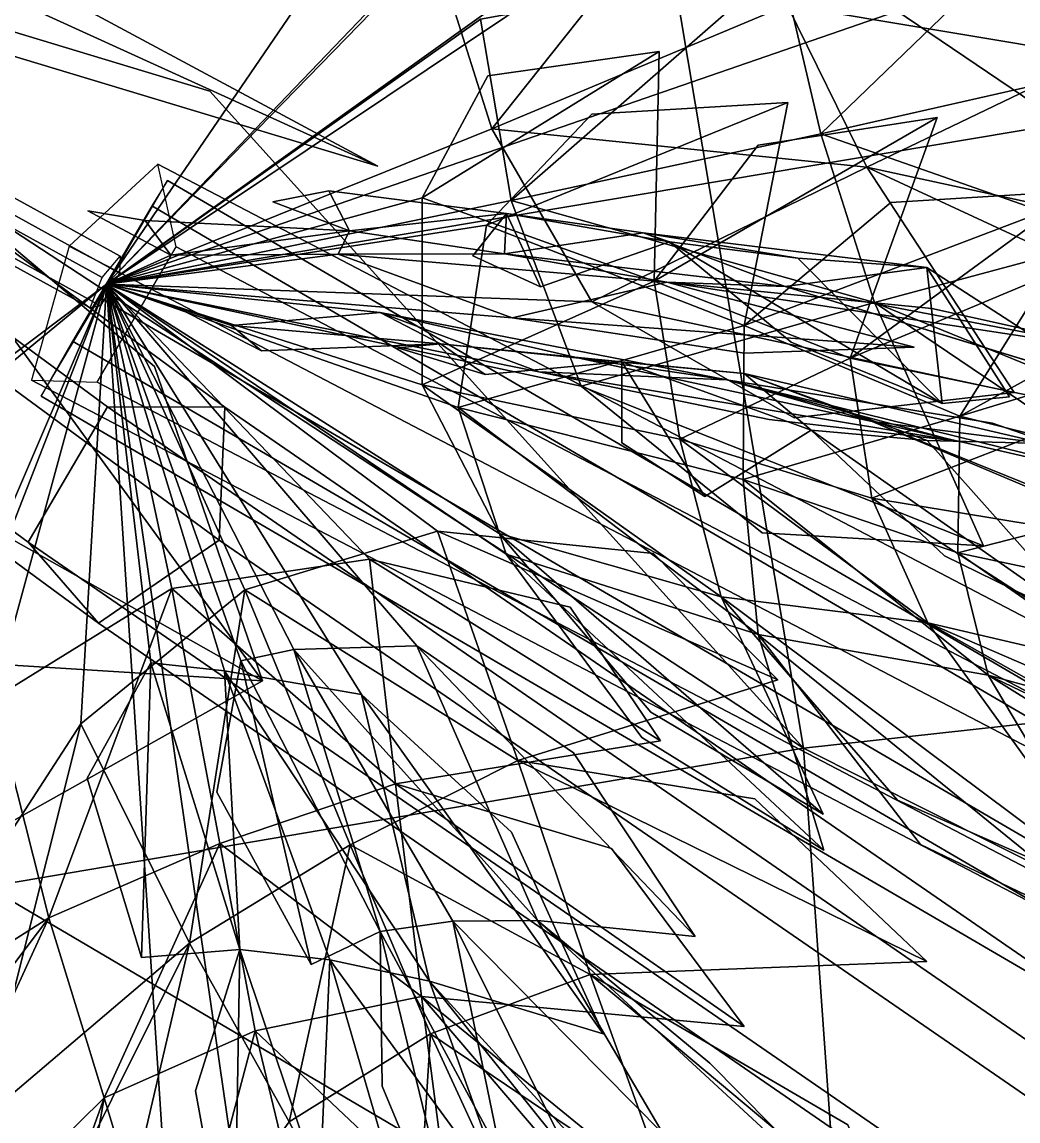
# Model space of a CAD drawing. Header units: metres. Extents: x -349 to 464, y -383 to 362.
# Drawn here: x 157.17 to 166.02, y -44.81 to -35.05 of the extents above; entities that cross this region are included whole.
import ezdxf

# ---------------------------------------------------------------- set-up
doc = ezdxf.new("R2010")
doc.units = ezdxf.units.M

msp = doc.modelspace()

# ---------------------------------------------------------------- linework, layer by layer
at = {"layer": 'Breeder_Intrnd', "color": 3}
for points in [[(156.0781, -36.3281, 463.6567), (157.8854, -37.3225, 463.1804), (158.0466, -37.133, 463.3979), (156.2148, -36.1249, 463.8786)], [(156.2148, -36.1249, 463.8786), (158.0466, -37.133, 463.3979), (158.0403, -37.2843, 463.6917), (156.1685, -36.2537, 464.1794)], [(156.1685, -36.2537, 464.1794), (158.0403, -37.2843, 463.6917), (157.8717, -37.5726, 463.6539), (155.9999, -36.5419, 464.1415)], [(155.9461, -36.5844, 463.8182), (157.7779, -37.5925, 463.3376), (157.8854, -37.3225, 463.1804), (156.0781, -36.3281, 463.6567)], [(155.9999, -36.5419, 464.1415), (157.8717, -37.5726, 463.6539), (157.7779, -37.5925, 463.3376), (155.9461, -36.5844, 463.8182)]]:
    msp.add_3dface(points, dxfattribs=at)
at = {"layer": 'Breeder_Leaf', "color": 3}
for points in [[(173.1525, -40.5071, 260.4211), (162.7647, -33.4805, 256.1161), (164.113, -41.5027, 258.1896)], [(173.1525, -40.5071, 260.4211), (164.113, -41.5027, 258.1896), (162.7647, -33.4805, 256.1161)], [(173.1525, -40.5071, 260.4211), (169.0284, -35.0686, 258.1211), (162.7647, -33.4805, 256.1161)], [(173.1525, -40.5071, 260.4211), (162.7647, -33.4805, 256.1161), (169.0284, -35.0686, 258.1211)], [(164.113, -41.5027, 258.1896), (152.0797, -33.617, 251.9881), (156.8668, -42.7347, 255.2888)], [(164.113, -41.5027, 258.1896), (156.8668, -42.7347, 255.2888), (152.0797, -33.617, 251.9881)], [(164.113, -41.5027, 258.1896), (158.8407, -35.6661, 255.7848), (152.0797, -33.617, 251.9881)], [(164.113, -41.5027, 258.1896), (152.0797, -33.617, 251.9881), (158.8407, -35.6661, 255.7848)], [(173.1525, -40.5071, 260.4211), (164.113, -41.5027, 258.1896), (173.7241, -46.3347, 262.3061)], [(173.1525, -40.5071, 260.4211), (173.7241, -46.3347, 262.3061), (164.113, -41.5027, 258.1896)], [(164.113, -41.5027, 258.1896), (156.8668, -42.7347, 255.2888), (164.5227, -47.2426, 258.8687)], [(164.113, -41.5027, 258.1896), (164.5227, -47.2426, 258.8687), (156.8668, -42.7347, 255.2888)], [(164.113, -41.5027, 258.1896), (164.5227, -47.2426, 258.8687), (173.7241, -46.3347, 262.3061)], [(164.113, -41.5027, 258.1896), (173.7241, -46.3347, 262.3061), (164.5227, -47.2426, 258.8687)], [(156.8668, -42.7347, 255.2888), (157.0327, -47.725, 256.7545), (164.5227, -47.2426, 258.8687)], [(156.8668, -42.7347, 255.2888), (164.5227, -47.2426, 258.8687), (157.0327, -47.725, 256.7545)]]:
    msp.add_3dface(points, dxfattribs=at)
at = {"layer": 'Breeder_Mrstm', "color": 3}
for points in [[(152.6361, -32.8247, 466.3761), (160.3339, -36.3338, 469.7578), (154.8216, -33.3716, 470.3812)], [(152.6361, -32.8247, 466.3761), (154.8216, -33.3716, 470.3812), (160.3339, -36.3338, 469.7578)], [(152.6361, -32.8247, 466.3761), (156.7126, -35.2398, 467.0297), (160.3339, -36.3338, 469.7578)], [(152.6361, -32.8247, 466.3761), (160.3339, -36.3338, 469.7578), (156.7126, -35.2398, 467.0297)], [(155.5742, -35.775, 475.3852), (158.8471, -33.5165, 476.8573), (152.8083, -33.2317, 471.8449)], [(155.5742, -35.775, 475.3852), (152.8083, -33.2317, 471.8449), (158.8471, -33.5165, 476.8573)], [(161.3467, -36.00247, 463.2736), (163.3854, -33.4347, 462.2993), (160.8356, -34.3886, 462.3773)], [(161.3467, -36.00247, 463.2736), (160.8356, -34.3886, 462.3773), (163.3854, -33.4347, 462.2993)], [(161.3467, -36.00247, 463.2736), (163.9679, -34.9041, 462.8864), (163.3854, -33.4347, 462.2993)], [(161.3467, -36.00247, 463.2736), (163.3854, -33.4347, 462.2993), (163.9679, -34.9041, 462.8864)], [(166.713, -35.3625, 462.9938), (166.0523, -34.01863, 462.7775), (163.9679, -34.9041, 462.8864)], [(166.713, -35.3625, 462.9938), (163.9679, -34.9041, 462.8864), (166.0523, -34.01863, 462.7775)], [(164.2654, -36.0452, 462.4592), (166.1586, -34.2181, 461.5951), (163.9139, -34.5409, 461.7835)], [(164.2654, -36.0452, 462.4592), (163.9139, -34.5409, 461.7835), (166.1586, -34.2181, 461.5951)], [(164.2654, -36.0452, 462.4592), (166.4622, -35.5478, 462.2003), (166.1586, -34.2181, 461.5951)], [(164.2654, -36.0452, 462.4592), (166.1586, -34.2181, 461.5951), (166.4622, -35.5478, 462.2003)], [(157.9246, -37.3812, 463.4535), (161.3467, -36.00247, 463.2736), (160.8356, -34.3886, 462.3773)], [(157.9246, -37.3812, 463.4535), (160.8356, -34.3886, 462.3773), (161.3467, -36.00247, 463.2736)], [(161.5184, -36.6383, 463.033), (163.9139, -34.5409, 461.7835), (161.2458, -35.02622, 462.0352)], [(161.5184, -36.6383, 463.033), (161.2458, -35.02622, 462.0352), (163.9139, -34.5409, 461.7835)], [(161.5184, -36.6383, 463.033), (164.2654, -36.0452, 462.4592), (163.9139, -34.5409, 461.7835)], [(161.5184, -36.6383, 463.033), (163.9139, -34.5409, 461.7835), (164.2654, -36.0452, 462.4592)], [(164.6759, -36.3408, 463.4092), (163.9679, -34.9041, 462.8864), (161.3467, -36.00247, 463.2736)], [(164.6759, -36.3408, 463.4092), (161.3467, -36.00247, 463.2736), (163.9679, -34.9041, 462.8864)], [(164.6759, -36.3408, 463.4092), (166.713, -35.3625, 462.9938), (163.9679, -34.9041, 462.8864)], [(164.6759, -36.3408, 463.4092), (163.9679, -34.9041, 462.8864), (166.713, -35.3625, 462.9938)], [(157.9246, -37.3812, 463.4535), (161.5184, -36.6383, 463.033), (161.2458, -35.02622, 462.0352)], [(157.9246, -37.3812, 463.4535), (161.2458, -35.02622, 462.0352), (161.5184, -36.6383, 463.033)], [(162.7873, -37.3559, 468.2577), (162.8315, -35.3156, 469.611), (160.7268, -36.6137, 466.6388)], [(162.7873, -37.3559, 468.2577), (160.7268, -36.6137, 466.6388), (162.8315, -35.3156, 469.611)], [(162.8315, -35.3156, 469.611), (161.3109, -35.5322, 468.3233), (160.7268, -36.6137, 466.6388)], [(162.8315, -35.3156, 469.611), (160.7268, -36.6137, 466.6388), (161.3109, -35.5322, 468.3233)], [(164.6759, -36.3408, 463.4092), (169.126, -37.3078, 463.5234), (166.713, -35.3625, 462.9938)], [(164.6759, -36.3408, 463.4092), (166.713, -35.3625, 462.9938), (169.126, -37.3078, 463.5234)], [(166.8929, -36.9683, 462.4939), (166.4622, -35.5478, 462.2003), (164.2654, -36.0452, 462.4592)], [(166.8929, -36.9683, 462.4939), (164.2654, -36.0452, 462.4592), (166.4622, -35.5478, 462.2003)], [(154.4491, -38.161, 474.7112), (159.3104, -40.9052, 477.4554), (155.5742, -35.775, 475.3852)], [(154.4491, -38.161, 474.7112), (155.5742, -35.775, 475.3852), (159.3104, -40.9052, 477.4554)], [(159.3104, -40.9052, 477.4554), (158.3491, -38.112, 476.8114), (155.5742, -35.775, 475.3852)], [(159.3104, -40.9052, 477.4554), (155.5742, -35.775, 475.3852), (158.3491, -38.112, 476.8114)], [(163.5851, -37.7474, 467.2682), (163.9728, -35.7682, 468.657), (161.2984, -36.8577, 466.0862)], [(163.5851, -37.7474, 467.2682), (161.2984, -36.8577, 466.0862), (163.9728, -35.7682, 468.657)], [(163.9728, -35.7682, 468.657), (162.2326, -35.871, 467.6679), (161.2984, -36.8577, 466.0862)], [(163.9728, -35.7682, 468.657), (161.2984, -36.8577, 466.0862), (162.2326, -35.871, 467.6679)], [(164.5278, -38.03989, 469.5544), (165.3004, -35.9017, 471.7373), (162.7873, -37.3559, 468.2577)], [(164.5278, -38.03989, 469.5544), (162.7873, -37.3559, 468.2577), (165.3004, -35.9017, 471.7373)], [(165.3004, -35.9017, 471.7373), (163.7113, -36.1479, 470.109), (162.7873, -37.3559, 468.2577)], [(165.3004, -35.9017, 471.7373), (162.7873, -37.3559, 468.2577), (163.7113, -36.1479, 470.109)], [(162.2328, -37.5387, 463.5063), (161.3467, -36.00247, 463.2736), (157.9246, -37.3812, 463.4535)], [(162.2328, -37.5387, 463.5063), (157.9246, -37.3812, 463.4535), (161.3467, -36.00247, 463.2736)], [(162.2328, -37.5387, 463.5063), (164.6759, -36.3408, 463.4092), (161.3467, -36.00247, 463.2736)], [(162.2328, -37.5387, 463.5063), (161.3467, -36.00247, 463.2736), (164.6759, -36.3408, 463.4092)], [(164.7427, -37.5438, 463.0635), (164.2654, -36.0452, 462.4592), (161.5184, -36.6383, 463.033)], [(164.7427, -37.5438, 463.0635), (161.5184, -36.6383, 463.033), (164.2654, -36.0452, 462.4592)], [(164.7427, -37.5438, 463.0635), (166.8929, -36.9683, 462.4939), (164.2654, -36.0452, 462.4592)], [(164.7427, -37.5438, 463.0635), (164.2654, -36.0452, 462.4592), (166.8929, -36.9683, 462.4939)], [(162.2328, -37.5387, 463.5063), (165.9827, -38.343, 463.9009), (164.6759, -36.3408, 463.4092)], [(162.2328, -37.5387, 463.5063), (164.6759, -36.3408, 463.4092), (165.9827, -38.343, 463.9009)], [(164.6759, -36.3408, 463.4092), (166.8128, -37.3336, 463.8182), (169.126, -37.3078, 463.5234)], [(164.6759, -36.3408, 463.4092), (169.126, -37.3078, 463.5234), (166.8128, -37.3336, 463.8182)], [(159.8973, -36.5522, 452.4701), (159.4, -36.6509, 454.7017), (160.0815, -36.9087, 456.9841)], [(159.8973, -36.5522, 452.4701), (160.0815, -36.9087, 456.9841), (159.4, -36.6509, 454.7017)], [(161.4745, -36.7542, 455.1913), (159.8973, -36.5522, 452.4701), (160.0815, -36.9087, 456.9841)], [(161.4745, -36.7542, 455.1913), (160.0815, -36.9087, 456.9841), (159.8973, -36.5522, 452.4701)], [(165.5009, -38.5528, 468.1952), (166.7613, -36.5392, 470.2665), (163.5851, -37.7474, 467.2682)], [(165.5009, -38.5528, 468.1952), (163.5851, -37.7474, 467.2682), (166.7613, -36.5392, 470.2665)], [(166.7613, -36.5392, 470.2665), (164.8896, -36.6546, 468.9547), (163.5851, -37.7474, 467.2682)], [(166.7613, -36.5392, 470.2665), (163.5851, -37.7474, 467.2682), (164.8896, -36.6546, 468.9547)], [(157.9246, -37.3812, 463.4535), (160.7273, -38.2759, 465.687), (160.7268, -36.6137, 466.6388)], [(157.9246, -37.3812, 463.4535), (160.7268, -36.6137, 466.6388), (160.7273, -38.2759, 465.687)], [(162.1386, -38.286, 463.3489), (161.5184, -36.6383, 463.033), (157.9246, -37.3812, 463.4535)], [(162.1386, -38.286, 463.3489), (157.9246, -37.3812, 463.4535), (161.5184, -36.6383, 463.033)], [(160.7273, -38.2759, 465.687), (162.7873, -37.3559, 468.2577), (160.7268, -36.6137, 466.6388)], [(160.7273, -38.2759, 465.687), (160.7268, -36.6137, 466.6388), (162.7873, -37.3559, 468.2577)], [(162.1386, -38.286, 463.3489), (164.7427, -37.5438, 463.0635), (161.5184, -36.6383, 463.033)], [(162.1386, -38.286, 463.3489), (161.5184, -36.6383, 463.033), (164.7427, -37.5438, 463.0635)], [(158.2688, -36.8161, 455.3404), (157.7594, -36.7295, 457.2769), (158.4955, -37.1228, 459.1879)], [(158.2688, -36.8161, 455.3404), (158.4955, -37.1228, 459.1879), (157.7594, -36.7295, 457.2769)], [(161.4574, -37.1109, 457.9375), (161.4745, -36.7542, 455.1913), (160.0815, -36.9087, 456.9841)], [(161.4574, -37.1109, 457.9375), (160.0815, -36.9087, 456.9841), (161.4745, -36.7542, 455.1913)], [(161.7771, -37.4061, 451.3311), (161.1759, -37.1296, 452.6092), (161.4745, -36.7542, 455.1913)], [(161.7771, -37.4061, 451.3311), (161.4745, -36.7542, 455.1913), (161.1759, -37.1296, 452.6092)], [(161.4574, -37.1109, 457.9375), (162.688, -36.9265, 456.0422), (161.4745, -36.7542, 455.1913)], [(161.4574, -37.1109, 457.9375), (161.4745, -36.7542, 455.1913), (162.688, -36.9265, 456.0422)], [(162.688, -36.9265, 456.0422), (162.9228, -37.00662, 453.0696), (161.4745, -36.7542, 455.1913)], [(162.688, -36.9265, 456.0422), (161.4745, -36.7542, 455.1913), (162.9228, -37.00662, 453.0696)], [(162.9228, -37.00662, 453.0696), (161.7771, -37.4061, 451.3311), (161.4745, -36.7542, 455.1913)], [(162.9228, -37.00662, 453.0696), (161.4745, -36.7542, 455.1913), (161.7771, -37.4061, 451.3311)], [(157.9246, -37.3812, 463.4535), (161.0461, -38.4779, 465.096), (161.2984, -36.8577, 466.0862)], [(157.9246, -37.3812, 463.4535), (161.2984, -36.8577, 466.0862), (161.0461, -38.4779, 465.096)], [(160.0815, -36.9087, 456.9841), (158.2688, -36.8161, 455.3404), (158.4955, -37.1228, 459.1879)], [(160.0815, -36.9087, 456.9841), (158.4955, -37.1228, 459.1879), (158.2688, -36.8161, 455.3404)], [(161.0461, -38.4779, 465.096), (163.5851, -37.7474, 467.2682), (161.2984, -36.8577, 466.0862)], [(161.0461, -38.4779, 465.096), (161.2984, -36.8577, 466.0862), (163.5851, -37.7474, 467.2682)], [(166.7421, -38.5015, 470.798), (167.4772, -36.8031, 471.8324), (164.5278, -38.03989, 469.5544)], [(166.7421, -38.5015, 470.798), (164.5278, -38.03989, 469.5544), (167.4772, -36.8031, 471.8324)], [(167.4772, -36.8031, 471.8324), (166.2086, -36.8079, 471.1528), (164.5278, -38.03989, 469.5544)], [(167.4772, -36.8031, 471.8324), (164.5278, -38.03989, 469.5544), (166.2086, -36.8079, 471.1528)], [(159.9813, -37.1146, 460.3968), (160.0815, -36.9087, 456.9841), (158.4955, -37.1228, 459.1879)], [(159.9813, -37.1146, 460.3968), (158.4955, -37.1228, 459.1879), (160.0815, -36.9087, 456.9841)], [(159.9813, -37.1146, 460.3968), (161.4574, -37.1109, 457.9375), (160.0815, -36.9087, 456.9841)], [(159.9813, -37.1146, 460.3968), (160.0815, -36.9087, 456.9841), (161.4574, -37.1109, 457.9375)], [(163.9496, -37.4026, 456.7288), (162.688, -36.9265, 456.0422), (161.4574, -37.1109, 457.9375)], [(163.9496, -37.4026, 456.7288), (161.4574, -37.1109, 457.9375), (162.688, -36.9265, 456.0422)], [(163.9496, -37.4026, 456.7288), (165.2087, -37.2336, 454.5385), (162.688, -36.9265, 456.0422)], [(163.9496, -37.4026, 456.7288), (162.688, -36.9265, 456.0422), (165.2087, -37.2336, 454.5385)], [(165.2087, -37.2336, 454.5385), (164.0635, -37.1519, 453.7984), (162.688, -36.9265, 456.0422)], [(165.2087, -37.2336, 454.5385), (162.688, -36.9265, 456.0422), (164.0635, -37.1519, 453.7984)], [(162.688, -36.9265, 456.0422), (164.0635, -37.1519, 453.7984), (162.9228, -37.00662, 453.0696)], [(162.688, -36.9265, 456.0422), (162.9228, -37.00662, 453.0696), (164.0635, -37.1519, 453.7984)], [(164.7427, -37.5438, 463.0635), (168.9607, -39.2642, 463.0772), (166.8929, -36.9683, 462.4939)], [(164.7427, -37.5438, 463.0635), (166.8929, -36.9683, 462.4939), (168.9607, -39.2642, 463.0772)], [(164.0635, -37.1519, 453.7984), (165.343, -38.4413, 451.2738), (162.9228, -37.00662, 453.0696)], [(164.0635, -37.1519, 453.7984), (162.9228, -37.00662, 453.0696), (165.343, -38.4413, 451.2738)], [(165.343, -38.4413, 451.2738), (164.0031, -37.8967, 451.7133), (162.9228, -37.00662, 453.0696)], [(165.343, -38.4413, 451.2738), (162.9228, -37.00662, 453.0696), (164.0031, -37.8967, 451.7133)], [(161.5252, -37.6799, 461.101), (159.9813, -37.1146, 460.3968), (157.9246, -37.3812, 463.4535)], [(161.5252, -37.6799, 461.101), (157.9246, -37.3812, 463.4535), (159.9813, -37.1146, 460.3968)], [(157.9246, -37.3812, 463.4535), (159.9813, -37.1146, 460.3968), (158.4955, -37.1228, 459.1879)], [(157.9246, -37.3812, 463.4535), (158.4955, -37.1228, 459.1879), (159.9813, -37.1146, 460.3968)], [(162.8993, -37.3624, 458.7719), (161.4574, -37.1109, 457.9375), (159.9813, -37.1146, 460.3968)], [(162.8993, -37.3624, 458.7719), (159.9813, -37.1146, 460.3968), (161.4574, -37.1109, 457.9375)], [(161.5252, -37.6799, 461.101), (162.8993, -37.3624, 458.7719), (159.9813, -37.1146, 460.3968)], [(161.5252, -37.6799, 461.101), (159.9813, -37.1146, 460.3968), (162.8993, -37.3624, 458.7719)], [(162.8993, -37.3624, 458.7719), (163.9496, -37.4026, 456.7288), (161.4574, -37.1109, 457.9375)], [(162.8993, -37.3624, 458.7719), (161.4574, -37.1109, 457.9375), (163.9496, -37.4026, 456.7288)], [(165.2087, -37.2336, 454.5385), (165.343, -38.4413, 451.2738), (164.0635, -37.1519, 453.7984)], [(165.2087, -37.2336, 454.5385), (164.0635, -37.1519, 453.7984), (165.343, -38.4413, 451.2738)], [(163.9496, -37.4026, 456.7288), (166.8319, -38.2847, 454.6075), (165.2087, -37.2336, 454.5385)], [(163.9496, -37.4026, 456.7288), (165.2087, -37.2336, 454.5385), (166.8319, -38.2847, 454.6075)], [(165.2087, -37.2336, 454.5385), (165.9417, -38.382, 452.9205), (165.343, -38.4413, 451.2738)], [(165.2087, -37.2336, 454.5385), (165.343, -38.4413, 451.2738), (165.9417, -38.382, 452.9205)], [(157.9246, -37.3812, 463.4535), (158.5052, -40.08578, 461.0055), (156.9186, -41.06316, 461.4485)], [(157.9246, -37.3812, 463.4535), (156.9186, -41.06316, 461.4485), (158.5052, -40.08578, 461.0055)], [(157.9246, -37.3812, 463.4535), (159.1534, -40.09765, 461.2727), (157.6967, -41.286, 461.6399)], [(157.9246, -37.3812, 463.4535), (157.6967, -41.286, 461.6399), (159.1534, -40.09765, 461.2727)], [(160.2599, -39.8245, 460.7767), (158.5052, -40.08578, 461.0055), (157.9246, -37.3812, 463.4535)], [(160.2599, -39.8245, 460.7767), (157.9246, -37.3812, 463.4535), (158.5052, -40.08578, 461.0055)], [(161.4113, -39.5947, 464.6909), (160.7273, -38.2759, 465.687), (157.9246, -37.3812, 463.4535)], [(161.4113, -39.5947, 464.6909), (157.9246, -37.3812, 463.4535), (160.7273, -38.2759, 465.687)], [(160.1884, -41.02586, 463.0289), (158.9733, -40.8143, 464.3243), (157.9246, -37.3812, 463.4535)], [(160.1884, -41.02586, 463.0289), (157.9246, -37.3812, 463.4535), (158.9733, -40.8143, 464.3243)], [(157.9246, -37.3812, 463.4535), (158.9733, -40.8143, 464.3243), (158.3184, -40.7437, 466.123)], [(157.9246, -37.3812, 463.4535), (158.3184, -40.7437, 466.123), (158.9733, -40.8143, 464.3243)], [(160.8622, -39.5762, 461.1862), (159.1534, -40.09765, 461.2727), (157.9246, -37.3812, 463.4535)], [(160.8622, -39.5762, 461.1862), (157.9246, -37.3812, 463.4535), (159.1534, -40.09765, 461.2727)], [(161.7635, -38.1606, 461.6526), (160.3554, -37.6337, 460.6837), (157.9246, -37.3812, 463.4535)], [(161.7635, -38.1606, 461.6526), (157.9246, -37.3812, 463.4535), (160.3554, -37.6337, 460.6837)], [(157.9246, -37.3812, 463.4535), (160.3554, -37.6337, 460.6837), (159.0326, -37.7473, 459.303)], [(157.9246, -37.3812, 463.4535), (159.0326, -37.7473, 459.303), (160.3554, -37.6337, 460.6837)], [(161.4727, -39.7804, 463.9467), (161.0461, -38.4779, 465.096), (157.9246, -37.3812, 463.4535)], [(161.4727, -39.7804, 463.9467), (157.9246, -37.3812, 463.4535), (161.0461, -38.4779, 465.096)], [(160.6797, -40.5924, 462.6254), (159.5867, -40.6272, 464.0409), (157.9246, -37.3812, 463.4535)], [(160.6797, -40.5924, 462.6254), (157.9246, -37.3812, 463.4535), (159.5867, -40.6272, 464.0409)], [(157.9246, -37.3812, 463.4535), (159.5867, -40.6272, 464.0409), (159.1182, -40.7279, 465.8954)], [(157.9246, -37.3812, 463.4535), (159.1182, -40.7279, 465.8954), (159.5867, -40.6272, 464.0409)], [(160.7273, -38.2759, 465.687), (163.0153, -38.7573, 467.3483), (162.7873, -37.3559, 468.2577)], [(160.7273, -38.2759, 465.687), (162.7873, -37.3559, 468.2577), (163.0153, -38.7573, 467.3483)], [(161.5252, -37.6799, 461.101), (165.0947, -37.9424, 459.6676), (162.8993, -37.3624, 458.7719)], [(161.5252, -37.6799, 461.101), (162.8993, -37.3624, 458.7719), (165.0947, -37.9424, 459.6676)], [(163.0153, -38.7573, 467.3483), (164.5278, -38.03989, 469.5544), (162.7873, -37.3559, 468.2577)], [(163.0153, -38.7573, 467.3483), (162.7873, -37.3559, 468.2577), (164.5278, -38.03989, 469.5544)], [(162.8993, -37.3624, 458.7719), (167.0297, -37.9925, 456.9569), (163.9496, -37.4026, 456.7288)], [(162.8993, -37.3624, 458.7719), (163.9496, -37.4026, 456.7288), (167.0297, -37.9925, 456.9569)], [(162.8993, -37.3624, 458.7719), (165.2521, -37.5981, 458.414), (167.0297, -37.9925, 456.9569)], [(162.8993, -37.3624, 458.7719), (167.0297, -37.9925, 456.9569), (165.2521, -37.5981, 458.414)], [(163.9496, -37.4026, 456.7288), (166.3747, -38.1466, 455.4945), (166.8319, -38.2847, 454.6075)], [(163.9496, -37.4026, 456.7288), (166.8319, -38.2847, 454.6075), (166.3747, -38.1466, 455.4945)], [(168.874, -37.5292, 469.9252), (167.503, -37.4555, 469.4934), (165.5009, -38.5528, 468.1952)], [(168.874, -37.5292, 469.9252), (165.5009, -38.5528, 468.1952), (167.503, -37.4555, 469.4934)], [(162.1386, -38.286, 463.3489), (165.7103, -39.7047, 463.657), (164.7427, -37.5438, 463.0635)], [(162.1386, -38.286, 463.3489), (164.7427, -37.5438, 463.0635), (165.7103, -39.7047, 463.657)], [(162.2328, -37.5387, 463.5063), (164.0299, -38.5672, 463.8202), (165.9827, -38.343, 463.9009)], [(162.2328, -37.5387, 463.5063), (165.9827, -38.343, 463.9009), (164.0299, -38.5672, 463.8202)], [(164.7427, -37.5438, 463.0635), (166.6959, -38.8643, 463.4638), (168.9607, -39.2642, 463.0772)], [(164.7427, -37.5438, 463.0635), (168.9607, -39.2642, 463.0772), (166.6959, -38.8643, 463.4638)], [(167.8825, -39.1528, 468.9894), (168.874, -37.5292, 469.9252), (165.5009, -38.5528, 468.1952)], [(167.8825, -39.1528, 468.9894), (165.5009, -38.5528, 468.1952), (168.874, -37.5292, 469.9252)], [(159.3018, -37.9728, 455.4527), (158.5633, -37.5942, 457.277), (159.0326, -37.7473, 459.303)], [(159.3018, -37.9728, 455.4527), (159.0326, -37.7473, 459.303), (158.5633, -37.5942, 457.277)], [(160.3554, -37.6337, 460.6837), (160.8886, -37.9121, 457.3167), (159.0326, -37.7473, 459.303)], [(160.3554, -37.6337, 460.6837), (159.0326, -37.7473, 459.303), (160.8886, -37.9121, 457.3167)], [(161.7635, -38.1606, 461.6526), (163.4314, -38.2316, 459.5017), (160.3554, -37.6337, 460.6837)], [(161.7635, -38.1606, 461.6526), (160.3554, -37.6337, 460.6837), (163.4314, -38.2316, 459.5017)], [(163.4314, -38.2316, 459.5017), (162.1214, -38.03773, 458.46), (160.3554, -37.6337, 460.6837)], [(163.4314, -38.2316, 459.5017), (160.3554, -37.6337, 460.6837), (162.1214, -38.03773, 458.46)], [(160.3554, -37.6337, 460.6837), (162.1214, -38.03773, 458.46), (160.8886, -37.9121, 457.3167)], [(160.3554, -37.6337, 460.6837), (160.8886, -37.9121, 457.3167), (162.1214, -38.03773, 458.46)], [(161.5252, -37.6799, 461.101), (163.5888, -37.9947, 460.9325), (165.0947, -37.9424, 459.6676)], [(161.5252, -37.6799, 461.101), (165.0947, -37.9424, 459.6676), (163.5888, -37.9947, 460.9325)], [(160.8886, -37.9121, 457.3167), (159.3018, -37.9728, 455.4527), (159.0326, -37.7473, 459.303)], [(160.8886, -37.9121, 457.3167), (159.0326, -37.7473, 459.303), (159.3018, -37.9728, 455.4527)], [(161.0461, -38.4779, 465.096), (163.5761, -39.1178, 466.286), (163.5851, -37.7474, 467.2682)], [(161.0461, -38.4779, 465.096), (163.5851, -37.7474, 467.2682), (163.5761, -39.1178, 466.286)], [(163.5761, -39.1178, 466.286), (165.5009, -38.5528, 468.1952), (163.5851, -37.7474, 467.2682)], [(163.5761, -39.1178, 466.286), (163.5851, -37.7474, 467.2682), (165.5009, -38.5528, 468.1952)], [(161.2853, -38.1835, 452.8103), (160.5111, -37.9474, 454.9509), (160.8886, -37.9121, 457.3167)], [(161.2853, -38.1835, 452.8103), (160.8886, -37.9121, 457.3167), (160.5111, -37.9474, 454.9509)], [(162.1214, -38.03773, 458.46), (162.4991, -38.07014, 455.7167), (160.8886, -37.9121, 457.3167)], [(162.1214, -38.03773, 458.46), (160.8886, -37.9121, 457.3167), (162.4991, -38.07014, 455.7167)], [(162.4991, -38.07014, 455.7167), (161.2853, -38.1835, 452.8103), (160.8886, -37.9121, 457.3167)], [(162.4991, -38.07014, 455.7167), (160.8886, -37.9121, 457.3167), (161.2853, -38.1835, 452.8103)], [(163.4314, -38.2316, 459.5017), (164.7216, -38.6025, 457.637), (162.1214, -38.03773, 458.46)], [(163.4314, -38.2316, 459.5017), (162.1214, -38.03773, 458.46), (164.7216, -38.6025, 457.637)], [(164.7216, -38.6025, 457.637), (163.5857, -38.1735, 456.7342), (162.1214, -38.03773, 458.46)], [(164.7216, -38.6025, 457.637), (162.1214, -38.03773, 458.46), (163.5857, -38.1735, 456.7342)], [(162.1214, -38.03773, 458.46), (163.5857, -38.1735, 456.7342), (162.4991, -38.07014, 455.7167)], [(162.1214, -38.03773, 458.46), (162.4991, -38.07014, 455.7167), (163.5857, -38.1735, 456.7342)], [(163.5857, -38.1735, 456.7342), (164.1805, -38.6789, 453.8553), (162.4991, -38.07014, 455.7167)], [(163.5857, -38.1735, 456.7342), (162.4991, -38.07014, 455.7167), (164.1805, -38.6789, 453.8553)], [(164.1805, -38.6789, 453.8553), (163.2363, -39.2684, 452.0509), (162.4991, -38.07014, 455.7167)], [(164.1805, -38.6789, 453.8553), (162.4991, -38.07014, 455.7167), (163.2363, -39.2684, 452.0509)], [(163.2363, -39.2684, 452.0509), (162.4996, -38.7902, 453.191), (162.4991, -38.07014, 455.7167)], [(163.2363, -39.2684, 452.0509), (162.4991, -38.07014, 455.7167), (162.4996, -38.7902, 453.191)], [(163.0153, -38.7573, 467.3483), (164.7191, -39.2815, 468.7494), (164.5278, -38.03989, 469.5544)], [(163.0153, -38.7573, 467.3483), (164.5278, -38.03989, 469.5544), (164.7191, -39.2815, 468.7494)], [(164.7191, -39.2815, 468.7494), (166.7421, -38.5015, 470.798), (164.5278, -38.03989, 469.5544)], [(164.7191, -39.2815, 468.7494), (164.5278, -38.03989, 469.5544), (166.7421, -38.5015, 470.798)], [(153.2152, -40.5213, 474.1027), (159.3104, -40.9052, 477.4554), (154.4491, -38.161, 474.7112)], [(153.2152, -40.5213, 474.1027), (154.4491, -38.161, 474.7112), (159.3104, -40.9052, 477.4554)], [(161.7635, -38.1606, 461.6526), (165.4603, -38.7741, 460.7458), (163.4314, -38.2316, 459.5017)], [(161.7635, -38.1606, 461.6526), (163.4314, -38.2316, 459.5017), (165.4603, -38.7741, 460.7458)], [(161.7635, -38.1606, 461.6526), (163.8093, -38.5842, 461.7987), (165.4603, -38.7741, 460.7458)], [(161.7635, -38.1606, 461.6526), (165.4603, -38.7741, 460.7458), (163.8093, -38.5842, 461.7987)], [(163.4314, -38.2316, 459.5017), (167.7087, -39.2863, 458.3422), (164.7216, -38.6025, 457.637)], [(163.4314, -38.2316, 459.5017), (164.7216, -38.6025, 457.637), (167.7087, -39.2863, 458.3422)], [(163.4314, -38.2316, 459.5017), (165.7918, -38.6159, 459.4888), (167.7087, -39.2863, 458.3422)], [(163.4314, -38.2316, 459.5017), (167.7087, -39.2863, 458.3422), (165.7918, -38.6159, 459.4888)], [(164.7216, -38.6025, 457.637), (166.2495, -38.796, 455.6272), (163.5857, -38.1735, 456.7342)], [(164.7216, -38.6025, 457.637), (163.5857, -38.1735, 456.7342), (166.2495, -38.796, 455.6272)], [(166.2495, -38.796, 455.6272), (165.2115, -38.7696, 454.7396), (163.5857, -38.1735, 456.7342)], [(166.2495, -38.796, 455.6272), (163.5857, -38.1735, 456.7342), (165.2115, -38.7696, 454.7396)], [(163.5857, -38.1735, 456.7342), (165.2115, -38.7696, 454.7396), (164.1805, -38.6789, 453.8553)], [(163.5857, -38.1735, 456.7342), (164.1805, -38.6789, 453.8553), (165.2115, -38.7696, 454.7396)], [(161.4113, -39.5947, 464.6909), (163.3806, -40.1573, 466.485), (160.7273, -38.2759, 465.687)], [(161.4113, -39.5947, 464.6909), (160.7273, -38.2759, 465.687), (163.3806, -40.1573, 466.485)], [(163.3806, -40.1573, 466.485), (163.0153, -38.7573, 467.3483), (160.7273, -38.2759, 465.687)], [(163.3806, -40.1573, 466.485), (160.7273, -38.2759, 465.687), (163.0153, -38.7573, 467.3483)], [(162.1386, -38.286, 463.3489), (163.7465, -39.5888, 463.6707), (165.7103, -39.7047, 463.657)], [(162.1386, -38.286, 463.3489), (165.7103, -39.7047, 463.657), (163.7465, -39.5888, 463.6707)], [(161.4727, -39.7804, 463.9467), (163.7105, -40.4942, 465.3236), (161.0461, -38.4779, 465.096)], [(161.4727, -39.7804, 463.9467), (161.0461, -38.4779, 465.096), (163.7105, -40.4942, 465.3236)], [(163.7105, -40.4942, 465.3236), (163.5761, -39.1178, 466.286), (161.0461, -38.4779, 465.096)], [(163.7105, -40.4942, 465.3236), (161.0461, -38.4779, 465.096), (163.5761, -39.1178, 466.286)], [(163.5761, -39.1178, 466.286), (165.4826, -39.7667, 467.3276), (165.5009, -38.5528, 468.1952)], [(163.5761, -39.1178, 466.286), (165.5009, -38.5528, 468.1952), (165.4826, -39.7667, 467.3276)], [(164.7191, -39.2815, 468.7494), (166.9565, -39.6527, 470.1036), (166.7421, -38.5015, 470.798)], [(164.7191, -39.2815, 468.7494), (166.7421, -38.5015, 470.798), (166.9565, -39.6527, 470.1036)], [(165.4826, -39.7667, 467.3276), (167.8825, -39.1528, 468.9894), (165.5009, -38.5528, 468.1952)], [(165.4826, -39.7667, 467.3276), (165.5009, -38.5528, 468.1952), (167.8825, -39.1528, 468.9894)], [(164.7216, -38.6025, 457.637), (167.7852, -39.8958, 456.0473), (166.2495, -38.796, 455.6272)], [(164.7216, -38.6025, 457.637), (166.2495, -38.796, 455.6272), (167.7852, -39.8958, 456.0473)], [(164.7216, -38.6025, 457.637), (167.2312, -39.6153, 456.8405), (167.7852, -39.8958, 456.0473)], [(164.7216, -38.6025, 457.637), (167.7852, -39.8958, 456.0473), (167.2312, -39.6153, 456.8405)], [(165.2115, -38.7696, 454.7396), (166.7128, -40.4535, 452.5986), (164.1805, -38.6789, 453.8553)], [(165.2115, -38.7696, 454.7396), (164.1805, -38.6789, 453.8553), (166.7128, -40.4535, 452.5986)], [(166.7128, -40.4535, 452.5986), (165.3643, -39.7957, 452.7827), (164.1805, -38.6789, 453.8553)], [(166.7128, -40.4535, 452.5986), (164.1805, -38.6789, 453.8553), (165.3643, -39.7957, 452.7827)], [(163.3806, -40.1573, 466.485), (165.217, -40.3888, 467.8463), (163.0153, -38.7573, 467.3483)], [(163.3806, -40.1573, 466.485), (163.0153, -38.7573, 467.3483), (165.217, -40.3888, 467.8463)], [(165.217, -40.3888, 467.8463), (164.7191, -39.2815, 468.7494), (163.0153, -38.7573, 467.3483)], [(165.217, -40.3888, 467.8463), (163.0153, -38.7573, 467.3483), (164.7191, -39.2815, 468.7494)], [(166.2495, -38.796, 455.6272), (166.7128, -40.4535, 452.5986), (165.2115, -38.7696, 454.7396)], [(166.2495, -38.796, 455.6272), (165.2115, -38.7696, 454.7396), (166.7128, -40.4535, 452.5986)], [(163.7105, -40.4942, 465.3236), (165.7534, -40.8544, 466.3114), (163.5761, -39.1178, 466.286)], [(163.7105, -40.4942, 465.3236), (163.5761, -39.1178, 466.286), (165.7534, -40.8544, 466.3114)], [(165.7534, -40.8544, 466.3114), (165.4826, -39.7667, 467.3276), (163.5761, -39.1178, 466.286)], [(165.7534, -40.8544, 466.3114), (163.5761, -39.1178, 466.286), (165.4826, -39.7667, 467.3276)], [(165.4826, -39.7667, 467.3276), (167.9114, -40.2818, 468.2292), (167.8825, -39.1528, 468.9894)], [(165.4826, -39.7667, 467.3276), (167.8825, -39.1528, 468.9894), (167.9114, -40.2818, 468.2292)], [(165.217, -40.3888, 467.8463), (167.1285, -40.8371, 469.4452), (164.7191, -39.2815, 468.7494)], [(165.217, -40.3888, 467.8463), (164.7191, -39.2815, 468.7494), (167.1285, -40.8371, 469.4452)], [(167.1285, -40.8371, 469.4452), (166.9565, -39.6527, 470.1036), (164.7191, -39.2815, 468.7494)], [(167.1285, -40.8371, 469.4452), (164.7191, -39.2815, 468.7494), (166.9565, -39.6527, 470.1036)], [(160.8622, -39.5762, 461.1862), (161.5766, -41.6136, 459.5273), (159.1534, -40.09765, 461.2727)], [(160.8622, -39.5762, 461.1862), (159.1534, -40.09765, 461.2727), (161.5766, -41.6136, 459.5273)], [(160.8622, -39.5762, 461.1862), (163.885, -40.8957, 459.1897), (161.5766, -41.6136, 459.5273)], [(160.8622, -39.5762, 461.1862), (161.5766, -41.6136, 459.5273), (163.885, -40.8957, 459.1897)], [(160.8622, -39.5762, 461.1862), (162.7803, -39.7735, 460.3689), (163.885, -40.8957, 459.1897)], [(160.8622, -39.5762, 461.1862), (163.885, -40.8957, 459.1897), (162.7803, -39.7735, 460.3689)], [(161.4113, -39.5947, 464.6909), (164.2869, -42.08953, 465.3003), (163.3806, -40.1573, 466.485)], [(161.4113, -39.5947, 464.6909), (163.3806, -40.1573, 466.485), (164.2869, -42.08953, 465.3003)], [(161.4113, -39.5947, 464.6909), (162.7579, -41.1817, 464.4586), (164.2869, -42.08953, 465.3003)], [(161.4113, -39.5947, 464.6909), (164.2869, -42.08953, 465.3003), (162.7579, -41.1817, 464.4586)], [(160.2599, -39.8245, 460.7767), (160.4894, -41.8199, 458.9385), (158.5052, -40.08578, 461.0055)], [(160.2599, -39.8245, 460.7767), (158.5052, -40.08578, 461.0055), (160.4894, -41.8199, 458.9385)], [(160.2599, -39.8245, 460.7767), (162.8419, -41.4375, 458.4112), (160.4894, -41.8199, 458.9385)], [(160.2599, -39.8245, 460.7767), (160.4894, -41.8199, 458.9385), (162.8419, -41.4375, 458.4112)], [(160.2599, -39.8245, 460.7767), (162.0403, -40.25, 459.7593), (162.8419, -41.4375, 458.4112)], [(160.2599, -39.8245, 460.7767), (162.8419, -41.4375, 458.4112), (162.0403, -40.25, 459.7593)], [(161.4727, -39.7804, 463.9467), (164.292, -42.4101, 463.9273), (163.7105, -40.4942, 465.3236)], [(161.4727, -39.7804, 463.9467), (163.7105, -40.4942, 465.3236), (164.292, -42.4101, 463.9273)], [(161.4727, -39.7804, 463.9467), (162.6781, -41.4084, 463.4153), (164.292, -42.4101, 463.9273)], [(161.4727, -39.7804, 463.9467), (164.292, -42.4101, 463.9273), (162.6781, -41.4084, 463.4153)], [(165.7534, -40.8544, 466.3114), (167.9039, -41.4438, 467.5111), (165.4826, -39.7667, 467.3276)], [(165.7534, -40.8544, 466.3114), (165.4826, -39.7667, 467.3276), (167.9039, -41.4438, 467.5111)], [(167.9039, -41.4438, 467.5111), (167.9114, -40.2818, 468.2292), (165.4826, -39.7667, 467.3276)], [(167.9039, -41.4438, 467.5111), (165.4826, -39.7667, 467.3276), (167.9114, -40.2818, 468.2292)], [(158.5052, -40.08578, 461.0055), (157.4106, -43.00941, 459.608), (156.9186, -41.06316, 461.4485)], [(158.5052, -40.08578, 461.0055), (156.9186, -41.06316, 461.4485), (157.4106, -43.00941, 459.608)], [(158.5052, -40.08578, 461.0055), (158.9298, -42.3485, 459.2948), (157.4106, -43.00941, 459.608)], [(158.5052, -40.08578, 461.0055), (157.4106, -43.00941, 459.608), (158.9298, -42.3485, 459.2948)], [(159.1534, -40.09765, 461.2727), (158.6619, -43.2336, 459.9989), (157.6967, -41.286, 461.6399)], [(159.1534, -40.09765, 461.2727), (157.6967, -41.286, 461.6399), (158.6619, -43.2336, 459.9989)], [(160.4894, -41.8199, 458.9385), (158.9298, -42.3485, 459.2948), (158.5052, -40.08578, 461.0055)], [(160.4894, -41.8199, 458.9385), (158.5052, -40.08578, 461.0055), (158.9298, -42.3485, 459.2948)], [(159.1534, -40.09765, 461.2727), (160.0872, -42.3604, 459.7778), (158.6619, -43.2336, 459.9989)], [(159.1534, -40.09765, 461.2727), (158.6619, -43.2336, 459.9989), (160.0872, -42.3604, 459.7778)], [(161.5766, -41.6136, 459.5273), (160.0872, -42.3604, 459.7778), (159.1534, -40.09765, 461.2727)], [(161.5766, -41.6136, 459.5273), (159.1534, -40.09765, 461.2727), (160.0872, -42.3604, 459.7778)], [(163.3806, -40.1573, 466.485), (166.9985, -42.8621, 467.0739), (165.217, -40.3888, 467.8463)], [(163.3806, -40.1573, 466.485), (165.217, -40.3888, 467.8463), (166.9985, -42.8621, 467.0739)], [(163.3806, -40.1573, 466.485), (164.9468, -41.9636, 466.4244), (166.9985, -42.8621, 467.0739)], [(163.3806, -40.1573, 466.485), (166.9985, -42.8621, 467.0739), (164.9468, -41.9636, 466.4244)], [(165.217, -40.3888, 467.8463), (168.5364, -41.8244, 468.5577), (167.1285, -40.8371, 469.4452)], [(165.217, -40.3888, 467.8463), (167.1285, -40.8371, 469.4452), (168.5364, -41.8244, 468.5577)], [(165.217, -40.3888, 467.8463), (167.6673, -41.7717, 468.0511), (168.5364, -41.8244, 468.5577)], [(165.217, -40.3888, 467.8463), (168.5364, -41.8244, 468.5577), (167.6673, -41.7717, 468.0511)], [(163.7105, -40.4942, 465.3236), (167.245, -43.3621, 465.1391), (165.7534, -40.8544, 466.3114)], [(163.7105, -40.4942, 465.3236), (165.7534, -40.8544, 466.3114), (167.245, -43.3621, 465.1391)], [(163.7105, -40.4942, 465.3236), (165.1528, -42.3571, 464.9128), (167.245, -43.3621, 465.1391)], [(163.7105, -40.4942, 465.3236), (167.245, -43.3621, 465.1391), (165.1528, -42.3571, 464.9128)], [(153.2152, -40.5213, 474.1027), (156.8241, -42.2979, 475.4126), (159.3104, -40.9052, 477.4554)], [(153.2152, -40.5213, 474.1027), (159.3104, -40.9052, 477.4554), (156.8241, -42.2979, 475.4126)], [(160.6797, -40.5924, 462.6254), (161.7517, -43.03312, 463.1798), (159.5867, -40.6272, 464.0409)], [(160.6797, -40.5924, 462.6254), (159.5867, -40.6272, 464.0409), (161.7517, -43.03312, 463.1798)], [(160.6797, -40.5924, 462.6254), (163.1521, -43.1767, 461.1857), (161.7517, -43.03312, 463.1798)], [(160.6797, -40.5924, 462.6254), (161.7517, -43.03312, 463.1798), (163.1521, -43.1767, 461.1857)], [(160.6797, -40.5924, 462.6254), (162.0706, -41.5453, 461.3831), (163.1521, -43.1767, 461.1857)], [(160.6797, -40.5924, 462.6254), (163.1521, -43.1767, 461.1857), (162.0706, -41.5453, 461.3831)], [(159.5867, -40.6272, 464.0409), (160.3536, -43.1302, 466.2422), (159.1182, -40.7279, 465.8954)], [(159.5867, -40.6272, 464.0409), (159.1182, -40.7279, 465.8954), (160.3536, -43.1302, 466.2422)], [(161.7517, -43.03312, 463.1798), (160.9998, -43.03804, 464.6876), (159.5867, -40.6272, 464.0409)], [(161.7517, -43.03312, 463.1798), (159.5867, -40.6272, 464.0409), (160.9998, -43.03804, 464.6876)], [(159.5867, -40.6272, 464.0409), (160.9998, -43.03804, 464.6876), (160.3536, -43.1302, 466.2422)], [(159.5867, -40.6272, 464.0409), (160.3536, -43.1302, 466.2422), (160.9998, -43.03804, 464.6876)], [(158.234, -43.3617, 468.9669), (157.7532, -41.7697, 467.8481), (158.3184, -40.7437, 466.123)], [(158.234, -43.3617, 468.9669), (158.3184, -40.7437, 466.123), (157.7532, -41.7697, 467.8481)], [(159.1081, -43.2899, 466.6806), (158.234, -43.3617, 468.9669), (158.3184, -40.7437, 466.123)], [(159.1081, -43.2899, 466.6806), (158.3184, -40.7437, 466.123), (158.234, -43.3617, 468.9669)], [(158.9733, -40.8143, 464.3243), (159.1081, -43.2899, 466.6806), (158.3184, -40.7437, 466.123)], [(158.9733, -40.8143, 464.3243), (158.3184, -40.7437, 466.123), (159.1081, -43.2899, 466.6806)], [(159.7425, -43.4243, 468.5951), (158.9033, -41.8928, 467.6115), (159.1182, -40.7279, 465.8954)], [(159.7425, -43.4243, 468.5951), (159.1182, -40.7279, 465.8954), (158.9033, -41.8928, 467.6115)], [(160.3536, -43.1302, 466.2422), (159.7425, -43.4243, 468.5951), (159.1182, -40.7279, 465.8954)], [(160.3536, -43.1302, 466.2422), (159.1182, -40.7279, 465.8954), (159.7425, -43.4243, 468.5951)], [(160.1884, -41.02586, 463.0289), (160.7914, -43.5733, 463.7774), (158.9733, -40.8143, 464.3243)], [(160.1884, -41.02586, 463.0289), (158.9733, -40.8143, 464.3243), (160.7914, -43.5733, 463.7774)], [(160.7914, -43.5733, 463.7774), (159.9072, -43.3814, 465.1988), (158.9733, -40.8143, 464.3243)], [(160.7914, -43.5733, 463.7774), (158.9733, -40.8143, 464.3243), (159.9072, -43.3814, 465.1988)], [(158.9733, -40.8143, 464.3243), (159.9072, -43.3814, 465.1988), (159.1081, -43.2899, 466.6806)], [(158.9733, -40.8143, 464.3243), (159.1081, -43.2899, 466.6806), (159.9072, -43.3814, 465.1988)], [(165.7534, -40.8544, 466.3114), (169.0766, -42.4485, 466.3451), (167.9039, -41.4438, 467.5111)], [(165.7534, -40.8544, 466.3114), (167.9039, -41.4438, 467.5111), (169.0766, -42.4485, 466.3451)], [(165.7534, -40.8544, 466.3114), (168.1325, -42.3405, 466.0109), (169.0766, -42.4485, 466.3451)], [(165.7534, -40.8544, 466.3114), (169.0766, -42.4485, 466.3451), (168.1325, -42.3405, 466.0109)], [(157.4106, -43.00941, 459.608), (155.3716, -44.3031, 460.014), (156.9186, -41.06316, 461.4485)], [(157.4106, -43.00941, 459.608), (156.9186, -41.06316, 461.4485), (155.3716, -44.3031, 460.014)], [(160.1884, -41.02586, 463.0289), (162.3351, -44.0393, 461.9449), (160.7914, -43.5733, 463.7774)], [(160.1884, -41.02586, 463.0289), (160.7914, -43.5733, 463.7774), (162.3351, -44.0393, 461.9449)], [(160.1884, -41.02586, 463.0289), (161.519, -42.2494, 461.9715), (162.3351, -44.0393, 461.9449)], [(160.1884, -41.02586, 463.0289), (162.3351, -44.0393, 461.9449), (161.519, -42.2494, 461.9715)], [(156.812, -44.8074, 460.3112), (156.6013, -42.9738, 461.0927), (157.6967, -41.286, 461.6399)], [(156.812, -44.8074, 460.3112), (157.6967, -41.286, 461.6399), (156.6013, -42.9738, 461.0927)], [(158.6619, -43.2336, 459.9989), (156.812, -44.8074, 460.3112), (157.6967, -41.286, 461.6399)], [(158.6619, -43.2336, 459.9989), (157.6967, -41.286, 461.6399), (156.812, -44.8074, 460.3112)], [(161.5766, -41.6136, 459.5273), (162.22, -43.5139, 458.4075), (160.0872, -42.3604, 459.7778)], [(161.5766, -41.6136, 459.5273), (160.0872, -42.3604, 459.7778), (162.22, -43.5139, 458.4075)], [(161.5766, -41.6136, 459.5273), (165.2075, -43.3981, 457.4336), (162.22, -43.5139, 458.4075)], [(161.5766, -41.6136, 459.5273), (162.22, -43.5139, 458.4075), (165.2075, -43.3981, 457.4336)], [(161.5766, -41.6136, 459.5273), (163.6815, -41.9528, 458.444), (165.2075, -43.3981, 457.4336)], [(161.5766, -41.6136, 459.5273), (165.2075, -43.3981, 457.4336), (163.6815, -41.9528, 458.444)], [(160.4894, -41.8199, 458.9385), (160.7199, -43.7088, 457.6509), (158.9298, -42.3485, 459.2948)], [(160.4894, -41.8199, 458.9385), (158.9298, -42.3485, 459.2948), (160.7199, -43.7088, 457.6509)], [(160.4894, -41.8199, 458.9385), (163.587, -43.9763, 456.3878), (160.7199, -43.7088, 457.6509)], [(160.4894, -41.8199, 458.9385), (160.7199, -43.7088, 457.6509), (163.587, -43.9763, 456.3878)], [(160.4894, -41.8199, 458.9385), (162.4069, -42.3942, 457.6298), (163.587, -43.9763, 456.3878)], [(160.4894, -41.8199, 458.9385), (163.587, -43.9763, 456.3878), (162.4069, -42.3942, 457.6298)], [(158.9298, -42.3485, 459.2948), (157.9041, -44.6083, 458.0658), (157.4106, -43.00941, 459.608)], [(158.9298, -42.3485, 459.2948), (157.4106, -43.00941, 459.608), (157.9041, -44.6083, 458.0658)], [(158.9298, -42.3485, 459.2948), (159.2443, -44.01384, 457.7886), (157.9041, -44.6083, 458.0658)], [(158.9298, -42.3485, 459.2948), (157.9041, -44.6083, 458.0658), (159.2443, -44.01384, 457.7886)], [(160.0872, -42.3604, 459.7778), (159.5457, -44.8213, 458.6291), (158.6619, -43.2336, 459.9989)], [(160.0872, -42.3604, 459.7778), (158.6619, -43.2336, 459.9989), (159.5457, -44.8213, 458.6291)], [(160.7199, -43.7088, 457.6509), (159.2443, -44.01384, 457.7886), (158.9298, -42.3485, 459.2948)], [(160.7199, -43.7088, 457.6509), (158.9298, -42.3485, 459.2948), (159.2443, -44.01384, 457.7886)], [(160.0872, -42.3604, 459.7778), (160.8014, -44.03974, 458.4323), (159.5457, -44.8213, 458.6291)], [(160.0872, -42.3604, 459.7778), (159.5457, -44.8213, 458.6291), (160.8014, -44.03974, 458.4323)], [(162.22, -43.5139, 458.4075), (160.8014, -44.03974, 458.4323), (160.0872, -42.3604, 459.7778)], [(162.22, -43.5139, 458.4075), (160.0872, -42.3604, 459.7778), (160.8014, -44.03974, 458.4323)], [(157.9041, -44.6083, 458.0658), (155.6637, -46.8173, 457.8801), (157.4106, -43.00941, 459.608)], [(157.9041, -44.6083, 458.0658), (157.4106, -43.00941, 459.608), (155.6637, -46.8173, 457.8801)], [(155.6637, -46.8173, 457.8801), (156.0106, -44.8616, 459.0167), (157.4106, -43.00941, 459.608)], [(155.6637, -46.8173, 457.8801), (157.4106, -43.00941, 459.608), (156.0106, -44.8616, 459.0167)], [(160.9998, -43.03804, 464.6876), (161.4289, -45.1241, 466.4576), (160.3536, -43.1302, 466.2422)], [(160.9998, -43.03804, 464.6876), (160.3536, -43.1302, 466.2422), (161.4289, -45.1241, 466.4576)], [(161.7517, -43.03312, 463.1798), (162.8673, -44.9267, 463.8495), (160.9998, -43.03804, 464.6876)], [(161.7517, -43.03312, 463.1798), (160.9998, -43.03804, 464.6876), (162.8673, -44.9267, 463.8495)], [(162.8673, -44.9267, 463.8495), (161.9915, -45.03923, 465.0782), (160.9998, -43.03804, 464.6876)], [(162.8673, -44.9267, 463.8495), (160.9998, -43.03804, 464.6876), (161.9915, -45.03923, 465.0782)], [(160.9998, -43.03804, 464.6876), (161.9915, -45.03923, 465.0782), (161.4289, -45.1241, 466.4576)], [(160.9998, -43.03804, 464.6876), (161.4289, -45.1241, 466.4576), (161.9915, -45.03923, 465.0782)], [(161.7517, -43.03312, 463.1798), (164.9166, -45.9551, 461.6977), (162.8673, -44.9267, 463.8495)], [(161.7517, -43.03312, 463.1798), (162.8673, -44.9267, 463.8495), (164.9166, -45.9551, 461.6977)], [(161.7517, -43.03312, 463.1798), (163.2807, -44.2998, 461.8468), (164.9166, -45.9551, 461.6977)], [(161.7517, -43.03312, 463.1798), (164.9166, -45.9551, 461.6977), (163.2807, -44.2998, 461.8468)], [(161.4289, -45.1241, 466.4576), (161.132, -46.3319, 469.3535), (160.3536, -43.1302, 466.2422)], [(161.4289, -45.1241, 466.4576), (160.3536, -43.1302, 466.2422), (161.132, -46.3319, 469.3535)], [(161.132, -46.3319, 469.3535), (160.3729, -44.5038, 468.2051), (160.3536, -43.1302, 466.2422)], [(161.132, -46.3319, 469.3535), (160.3536, -43.1302, 466.2422), (160.3729, -44.5038, 468.2051)], [(157.6966, -47.3635, 458.4022), (157.626, -45.3149, 459.4196), (158.6619, -43.2336, 459.9989)], [(157.6966, -47.3635, 458.4022), (158.6619, -43.2336, 459.9989), (157.626, -45.3149, 459.4196)], [(159.5457, -44.8213, 458.6291), (157.6966, -47.3635, 458.4022), (158.6619, -43.2336, 459.9989)], [(159.5457, -44.8213, 458.6291), (158.6619, -43.2336, 459.9989), (157.6966, -47.3635, 458.4022)], [(159.0534, -46.4093, 469.9676), (158.7153, -44.546, 468.6827), (159.1081, -43.2899, 466.6806)], [(159.0534, -46.4093, 469.9676), (159.1081, -43.2899, 466.6806), (158.7153, -44.546, 468.6827)], [(159.8196, -45.4148, 467.0767), (159.0534, -46.4093, 469.9676), (159.1081, -43.2899, 466.6806)], [(159.8196, -45.4148, 467.0767), (159.1081, -43.2899, 466.6806), (159.0534, -46.4093, 469.9676)], [(159.9072, -43.3814, 465.1988), (159.8196, -45.4148, 467.0767), (159.1081, -43.2899, 466.6806)], [(159.9072, -43.3814, 465.1988), (159.1081, -43.2899, 466.6806), (159.8196, -45.4148, 467.0767)], [(159.9072, -43.3814, 465.1988), (160.5185, -45.4912, 465.7606), (159.8196, -45.4148, 467.0767)], [(159.9072, -43.3814, 465.1988), (159.8196, -45.4148, 467.0767), (160.5185, -45.4912, 465.7606)], [(160.7914, -43.5733, 463.7774), (161.515, -45.5822, 464.6256), (159.9072, -43.3814, 465.1988)], [(160.7914, -43.5733, 463.7774), (159.9072, -43.3814, 465.1988), (161.515, -45.5822, 464.6256)], [(161.515, -45.5822, 464.6256), (160.5185, -45.4912, 465.7606), (159.9072, -43.3814, 465.1988)], [(161.515, -45.5822, 464.6256), (159.9072, -43.3814, 465.1988), (160.5185, -45.4912, 465.7606)], [(162.22, -43.5139, 458.4075), (162.9246, -45.4749, 456.969), (160.8014, -44.03974, 458.4323)], [(162.22, -43.5139, 458.4075), (160.8014, -44.03974, 458.4323), (162.9246, -45.4749, 456.969)], [(162.22, -43.5139, 458.4075), (164.8437, -45.7127, 457.041), (162.9246, -45.4749, 456.969)], [(162.22, -43.5139, 458.4075), (162.9246, -45.4749, 456.969), (164.8437, -45.7127, 457.041)], [(162.22, -43.5139, 458.4075), (164.5059, -44.8469, 457.4297), (164.8437, -45.7127, 457.041)], [(162.22, -43.5139, 458.4075), (164.8437, -45.7127, 457.041), (164.5059, -44.8469, 457.4297)], [(160.7914, -43.5733, 463.7774), (163.5674, -47.03135, 462.7348), (161.515, -45.5822, 464.6256)], [(160.7914, -43.5733, 463.7774), (161.515, -45.5822, 464.6256), (163.5674, -47.03135, 462.7348)], [(160.7914, -43.5733, 463.7774), (162.2154, -45.1329, 462.6552), (163.5674, -47.03135, 462.7348)], [(160.7914, -43.5733, 463.7774), (163.5674, -47.03135, 462.7348), (162.2154, -45.1329, 462.6552)], [(160.7199, -43.7088, 457.6509), (160.972, -45.6434, 456.037), (159.2443, -44.01384, 457.7886)], [(160.7199, -43.7088, 457.6509), (159.2443, -44.01384, 457.7886), (160.972, -45.6434, 456.037)], [(160.7199, -43.7088, 457.6509), (162.8279, -46.174, 455.9003), (160.972, -45.6434, 456.037)], [(160.7199, -43.7088, 457.6509), (160.972, -45.6434, 456.037), (162.8279, -46.174, 455.9003)], [(160.7199, -43.7088, 457.6509), (162.668, -45.2978, 456.3708), (162.8279, -46.174, 455.9003)], [(160.7199, -43.7088, 457.6509), (162.8279, -46.174, 455.9003), (162.668, -45.2978, 456.3708)], [(159.2443, -44.01384, 457.7886), (158.5374, -46.6904, 456.6777), (157.9041, -44.6083, 458.0658)], [(159.2443, -44.01384, 457.7886), (157.9041, -44.6083, 458.0658), (158.5374, -46.6904, 456.6777)], [(159.2443, -44.01384, 457.7886), (159.7666, -46.1866, 456.3802), (158.5374, -46.6904, 456.6777)], [(159.2443, -44.01384, 457.7886), (158.5374, -46.6904, 456.6777), (159.7666, -46.1866, 456.3802)], [(160.972, -45.6434, 456.037), (159.7666, -46.1866, 456.3802), (159.2443, -44.01384, 457.7886)], [(160.972, -45.6434, 456.037), (159.2443, -44.01384, 457.7886), (159.7666, -46.1866, 456.3802)], [(160.8014, -44.03974, 458.4323), (160.6246, -46.8543, 457.4604), (159.5457, -44.8213, 458.6291)], [(160.8014, -44.03974, 458.4323), (159.5457, -44.8213, 458.6291), (160.6246, -46.8543, 457.4604)], [(160.8014, -44.03974, 458.4323), (161.787, -46.1808, 457.2399), (160.6246, -46.8543, 457.4604)], [(160.8014, -44.03974, 458.4323), (160.6246, -46.8543, 457.4604), (161.787, -46.1808, 457.2399)], [(162.9246, -45.4749, 456.969), (161.787, -46.1808, 457.2399), (160.8014, -44.03974, 458.4323)], [(162.9246, -45.4749, 456.969), (160.8014, -44.03974, 458.4323), (161.787, -46.1808, 457.2399)], [(157.2514, -48.3389, 457.0293), (157.0301, -47.04396, 457.6169), (157.9041, -44.6083, 458.0658)], [(157.2514, -48.3389, 457.0293), (157.9041, -44.6083, 458.0658), (157.0301, -47.04396, 457.6169)], [(158.5374, -46.6904, 456.6777), (157.2514, -48.3389, 457.0293), (157.9041, -44.6083, 458.0658)], [(158.5374, -46.6904, 456.6777), (157.9041, -44.6083, 458.0658), (157.2514, -48.3389, 457.0293)]]:
    msp.add_3dface(points, dxfattribs=at)
at = {"layer": 'Breeder_Petiole', "color": 3}
for points in [[(149.8194, -32.4934, 468.5557), (157.9331, -38.471, 477.9407), (157.2294, -39.6743, 477.7827), (149.1156, -33.6967, 468.3977)], [(150.981, -32.5901, 467.8178), (158.9744, -38.4753, 477.0358), (157.9331, -38.471, 477.9407), (149.8194, -32.4934, 468.5557)], [(151.0055, -33.8282, 467.2097), (158.925, -39.6566, 476.3249), (158.9744, -38.4753, 477.0358), (150.981, -32.5901, 467.8178)], [(149.1156, -33.6967, 468.3977), (157.2294, -39.6743, 477.7827), (157.8527, -40.3934, 476.7839), (149.8593, -34.5082, 467.566)], [(149.8593, -34.5082, 467.566), (157.8527, -40.3934, 476.7839), (158.925, -39.6566, 476.3249), (151.0055, -33.8282, 467.2097)], [(157.5916, -37.04494, 462.3752), (168.7183, -42.8624, 457.1246), (169.5076, -42.1342, 457.9905), (158.381, -36.3167, 463.2412)], [(158.381, -36.3167, 463.2412), (169.5076, -42.1342, 457.9905), (169.6705, -42.8672, 459.1478), (158.5439, -37.04975, 464.3985)], [(158.4664, -36.4593, 463.9464), (170.2188, -43.3214, 463.8643), (169.6162, -44.3615, 464.5414), (157.8638, -37.4993, 464.6235)], [(158.3253, -36.6847, 462.5927), (170.0777, -43.5469, 462.5106), (170.2188, -43.3214, 463.8643), (158.4664, -36.4593, 463.9464)], [(157.6216, -37.888, 462.4347), (169.374, -44.7502, 462.3526), (170.0777, -43.5469, 462.5106), (158.3253, -36.6847, 462.5927)], [(157.2593, -38.2347, 462.9893), (168.3859, -44.05227, 457.7386), (168.7183, -42.8624, 457.1246), (157.5916, -37.04494, 462.3752)], [(158.5439, -37.04975, 464.3985), (169.6705, -42.8672, 459.1478), (168.9668, -44.07054, 458.9898), (157.8402, -38.253, 464.2405)], [(157.8638, -37.4993, 464.6235), (169.6162, -44.3615, 464.5414), (169.0971, -45.2395, 463.6124), (157.3447, -38.3773, 463.6945)], [(157.3447, -38.3773, 463.6945), (169.0971, -45.2395, 463.6124), (169.374, -44.7502, 462.3526), (157.6216, -37.888, 462.4347)], [(157.8402, -38.253, 464.2405), (168.9668, -44.07054, 458.9898), (168.3859, -44.05227, 457.7386), (157.2593, -38.2347, 462.9893)], [(157.9331, -38.471, 477.9407), (167.4187, -45.0091, 485.4852), (166.715, -46.2124, 485.3272), (157.2294, -39.6743, 477.7827)], [(158.9744, -38.4753, 477.0358), (168.3152, -44.9104, 484.4412), (167.4187, -45.0091, 485.4852), (157.9331, -38.471, 477.9407)], [(158.925, -39.6566, 476.3249), (168.1767, -46.02849, 483.6449), (168.3152, -44.9104, 484.4412), (158.9744, -38.4753, 477.0358)], [(157.2294, -39.6743, 477.7827), (166.715, -46.2124, 485.3272), (167.1935, -46.8285, 484.1893), (157.8527, -40.3934, 476.7839)], [(157.8527, -40.3934, 476.7839), (167.1935, -46.8285, 484.1893), (168.1767, -46.02849, 483.6449), (158.925, -39.6566, 476.3249)]]:
    msp.add_3dface(points, dxfattribs=at)
at = {"layer": 'Breeder_Stipule', "color": 3}
for points in [[(157.9246, -37.3812, 463.4535), (170.4631, -28.4014, 457.1168), (168.8592, -21.3605, 461.8716)], [(157.9246, -37.3812, 463.4535), (168.8592, -21.3605, 461.8716), (170.4631, -28.4014, 457.1168)], [(171.3768, -23.3508, 464.4103), (171.0872, -28.5658, 458.2535), (157.9246, -37.3812, 463.4535)], [(171.3768, -23.3508, 464.4103), (157.9246, -37.3812, 463.4535), (171.0872, -28.5658, 458.2535)], [(171.5261, -32.6798, 450.3528), (170.4631, -28.4014, 457.1168), (157.9246, -37.3812, 463.4535)], [(171.5261, -32.6798, 450.3528), (157.9246, -37.3812, 463.4535), (170.4631, -28.4014, 457.1168)], [(157.9246, -37.3812, 463.4535), (171.0872, -28.5658, 458.2535), (174.0438, -34.6701, 452.8915)], [(157.9246, -37.3812, 463.4535), (174.0438, -34.6701, 452.8915), (171.0872, -28.5658, 458.2535)], [(157.9246, -37.3812, 463.4535), (152.6831, -50.8335, 455.1126), (144.3295, -48.606, 455.2127)], [(157.9246, -37.3812, 463.4535), (144.3295, -48.606, 455.2127), (152.6831, -50.8335, 455.1126)], [(145.5004, -46.7446, 451.7617), (152.4898, -50.05481, 454.0807), (157.9246, -37.3812, 463.4535)], [(145.5004, -46.7446, 451.7617), (157.9246, -37.3812, 463.4535), (152.4898, -50.05481, 454.0807)], [(157.9246, -37.3812, 463.4535), (152.4898, -50.05481, 454.0807), (160.2815, -53.6573, 453.0483)], [(157.9246, -37.3812, 463.4535), (160.2815, -53.6573, 453.0483), (152.4898, -50.05481, 454.0807)], [(159.1106, -55.5187, 456.4994), (152.6831, -50.8335, 455.1126), (157.9246, -37.3812, 463.4535)], [(159.1106, -55.5187, 456.4994), (157.9246, -37.3812, 463.4535), (152.6831, -50.8335, 455.1126)]]:
    msp.add_3dface(points, dxfattribs=at)

doc.saveas('drawing.dxf')
